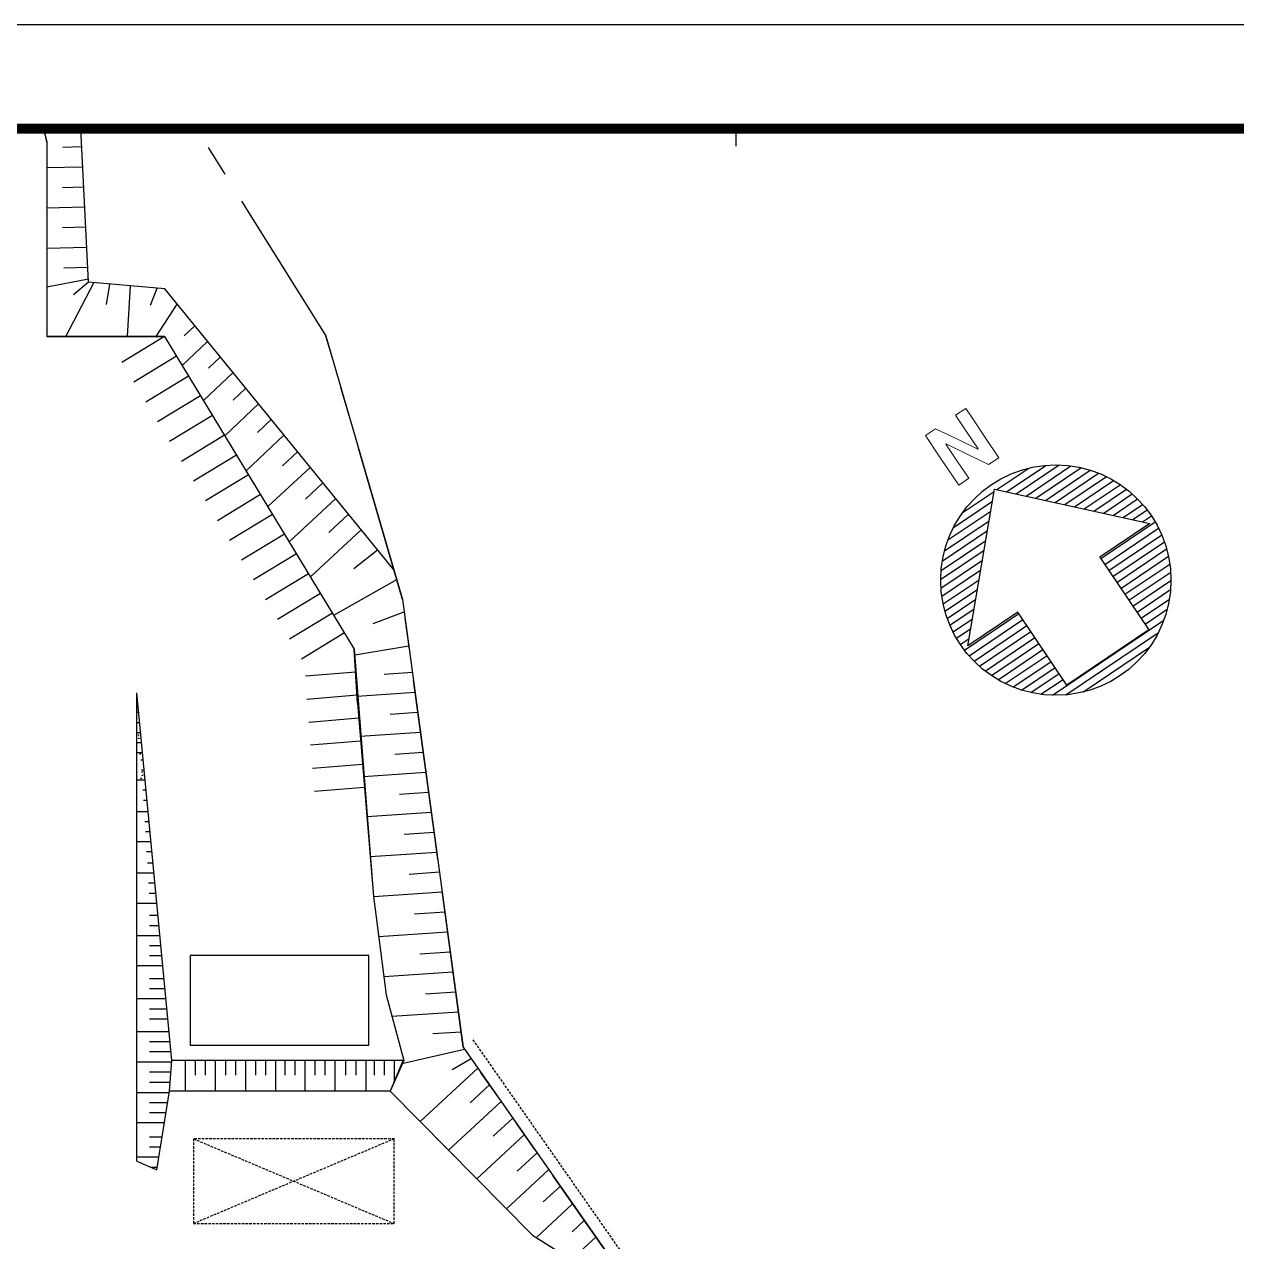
# Model space of a CAD drawing. Header units: millimetres. Extents: x 0 to 420500, y 0 to 297000.
# Drawn here: x 209246 to 331309, y 174466 to 297000 of the extents above; entities that cross this region are included whole.
import ezdxf

# ---------------------------------------------------------------- set-up
doc = ezdxf.new("R2010")
doc.units = ezdxf.units.MM
doc.header["$LTSCALE"] = 500
doc.linetypes.add('XR-배치도$0$DASHED', pattern=[0.75, 0.5, -0.25])
doc.linetypes.add('XR-배치도$0$PHANTOM', pattern=[63.5, 31.75, -6.35, 6.35, -6.35, 6.35, -6.35])
doc.layers.add('BACK', color=8, linetype='Continuous')
doc.layers.add('XR-SHEET-SHT', color=5, linetype='Continuous')
doc.layers.add('XR-SHEET-TEMP', color=171, linetype='Continuous', plot=False)

# ---------------------------------------------------------------- blocks, each defined once
blk = doc.blocks.new('XR-배치도$0$arrow03')
at = {"color": 0}
for p, q in [((-0.25, 0.968), (-0.25, 0.429)), ((-0.187, 0.982), (-0.187, 0.429)), ((-0.125, 0.992), (-0.125, 0.429)), ((-0.062, 0.998), (-0.062, 0.429)), ((-0.048, 0.952), (0.952, 0)), ((-0.048, 0.429), (-0.048, 0.952)), ((0, 1), (0, 0.907)), ((0.063, 0.998), (0.063, 0.848)), ((0.125, 0.992), (0.125, 0.788)), ((0.188, 0.982), (0.188, 0.728)), ((0.25, 0.968), (0.25, 0.669)), ((-0.5, 0.866), (-0.5, 0.429)), ((-0.437, 0.899), (-0.437, 0.429)), ((-0.375, 0.927), (-0.375, 0.429)), ((-0.312, 0.95), (-0.312, 0.429)), ((0.313, 0.95), (0.313, 0.609)), ((0.375, 0.927), (0.375, 0.55)), ((0.438, 0.899), (0.438, 0.49)), ((0.5, 0.866), (0.5, 0.431)), ((-0.625, 0.781), (-0.625, 0.429)), ((-0.562, 0.827), (-0.562, 0.429)), ((0.563, 0.827), (0.563, 0.371)), ((0.625, 0.781), (0.625, 0.312)), ((-0.75, 0.661), (-0.75, 0.429)), ((-0.687, 0.726), (-0.687, 0.429)), ((0.688, 0.726), (0.688, 0.252)), ((0.75, 0.661), (0.75, 0.193)), ((-0.812, 0.583), (-0.812, -0.583)), ((0.813, 0.583), (0.813, 0.133)), ((-0.875, 0.484), (-0.875, -0.484)), ((-0.81, -0.429), (-0.81, 0.429)), ((-0.81, 0.429), (-0.048, 0.429)), ((0.875, 0.484), (0.875, 0.074)), ((-0.937, 0.348), (-0.937, -0.348)), ((0.938, 0.348), (0.938, 0.014)), ((0.952, 0), (-0.048, -0.952)), ((0.875, -0.074), (0.875, -0.484)), ((0.938, -0.014), (0.938, -0.348)), ((0.75, -0.193), (0.75, -0.661)), ((0.813, -0.133), (0.813, -0.583)), ((0.625, -0.312), (0.625, -0.781)), ((0.688, -0.252), (0.688, -0.726)), ((0.563, -0.371), (0.563, -0.827)), ((-0.048, -0.429), (-0.81, -0.429)), ((-0.75, -0.429), (-0.75, -0.661)), ((-0.687, -0.429), (-0.687, -0.726)), ((-0.625, -0.429), (-0.625, -0.781)), ((-0.562, -0.429), (-0.562, -0.827)), ((-0.5, -0.429), (-0.5, -0.866)), ((-0.437, -0.429), (-0.437, -0.899)), ((-0.375, -0.429), (-0.375, -0.927)), ((-0.312, -0.429), (-0.312, -0.95)), ((-0.25, -0.429), (-0.25, -0.968)), ((-0.187, -0.429), (-0.187, -0.982)), ((-0.125, -0.429), (-0.125, -0.992)), ((-0.062, -0.429), (-0.062, -0.998)), ((-0.048, -0.952), (-0.048, -0.429)), ((0.438, -0.49), (0.438, -0.899)), ((0.5, -0.431), (0.5, -0.866)), ((0.313, -0.609), (0.313, -0.95)), ((0.375, -0.55), (0.375, -0.927)), ((0.188, -0.728), (0.188, -0.982)), ((0.25, -0.669), (0.25, -0.968)), ((0.125, -0.788), (0.125, -0.992)), ((0, -0.907), (0, -1)), ((0.063, -0.848), (0.063, -0.998))]:
    blk.add_line(p, q, dxfattribs=at)
at = {"color": 0, "lineweight": 0}
blk.add_lwpolyline([(1.673, 0.239), (1.459, 0.239), (1.243, 0.239), (1.156, 0.239), (1.156, 0.133), (1.335, 0.133), (1.514, 0.133), (1.514, 0.128), (1.337, 0.027), (1.159, -0.074), (1.156, -0.183), (1.37, -0.183), (1.586, -0.183), (1.673, -0.183), (1.673, -0.077), (1.497, -0.077), (1.321, -0.077), (1.321, -0.072), (1.497, 0.029), (1.673, 0.133), (1.673, 0.239)], dxfattribs=at)
at = {"color": 0}
blk.add_circle((0, 0), 1, dxfattribs=at)
blk = doc.blocks.new('XR-SHEET')
at = {"layer": 'XR-SHEET-SHT', "color": 5}
blk.add_lwpolyline([(0, 594), (841, 594), (841, 0), (0, 0)], close=True, dxfattribs=at)
at = {"layer": 'XR-SHEET-SHT', "color": 5, "const_width": 2}
blk.add_lwpolyline([(46.5, 573), (819.5, 573), (819.5, 21), (46.5, 21)], close=True, dxfattribs=at)
at = {"layer": 'XR-SHEET-TEMP'}
blk.add_line((561.75, 573), (561.75, 569.5), dxfattribs=at)

msp = doc.modelspace()

# ---------------------------------------------------------------- hatches: boundary and pattern name
at = {"layer": 'BACK'}
h = msp.add_hatch(dxfattribs=at)
h.set_pattern_fill('AR-SAND', color=256, scale=1349.245459, angle=318.08661, style=0)
h.set_pattern_definition([(355.58661, (-374056.9, -660117), (1673.407, 1991.4006), [0, -2050.853, 0, -2293.7173, 0, -2192.524]), (325.5866, (-374057, -660117), (4320.555, 1238.463), [0, -1106.3813, 0, -1848.4663, 0, -708.354]), (285.58661, (-375291.9, -659008.5), (3131.85, -2801.1085), [0, -674.6227, 0, -2428.642, 0, -3170.727]), (275.5866, (-375292, -659008.5), (3809.35, -1828.207), [0, -337.3114, 0, -1592.1096, 0, -1821.4814])])
h.paths.add_polyline_path([(220563, 220946), (221398, 220946), (221135, 223701), (220563, 223701)])
h.paths.add_polyline_path([(220563, 224713), (220563, 223701), (221135, 223701), (221039, 224713)])
h.paths.add_polyline_path([(220563, 224713), (221039, 224713), (220942, 225725), (220563, 225725)])
h.paths.add_polyline_path([(220563, 225725), (220942, 225725), (220845, 226737), (220563, 226737)])
h.paths.add_polyline_path([(220563, 226737), (220845, 226737), (220749, 227749), (220563, 227749)])
h.paths.add_polyline_path([(220563, 229694), (220563, 227749), (220749, 227749)])

# ---------------------------------------------------------------- linework, layer by layer
for p, q in [((211172, 286500), (211215, 286386)), ((211215, 286386), (211509, 285136)), ((215717, 271041), (214920, 286500)), ((211509, 285136), (211509, 265580)), ((211509, 285136), (211509, 265580)), ((213105, 284641), (215013, 284689)), ((211509, 282576), (215118, 282668)), ((213090, 280592), (215222, 280646)), ((211509, 278527), (215326, 278624)), ((213075, 276542), (215430, 276602)), ((211509, 274478), (215535, 274580)), ((213232, 272497), (215639, 272558)), ((211509, 270565), (215699, 271398)), ((213431, 265580), (216247, 270994)), ((214211, 269791), (215716, 271066)), ((223391, 270368), (215717, 271041)), ((217512, 268810), (217856, 270853)), ((219642, 265580), (219940, 270670)), ((221961, 268716), (222611, 270436)), ((246466, 242053), (223391, 270368)), ((222509, 265580), (224630, 268846)), ((225332, 265633), (226414, 266658)), ((223372, 265580), (211509, 265580)), ((211509, 265580), (223372, 265580)), ((223372, 265580), (219046, 262955)), ((223372, 265580), (242471, 234113)), ((223372, 265580), (242471, 234113)), ((225141, 262666), (227696, 265085)), ((239575, 265743), (247328, 239093)), ((224579, 263591), (220254, 260965)), ((227798, 262394), (228978, 263512)), ((225787, 261601), (221462, 258976)), ((227289, 259126), (230260, 261938)), ((230265, 259156), (231542, 260365)), ((226995, 259611), (222669, 256986)), ((229438, 255586), (232824, 258792)), ((228202, 257622), (223877, 254996)), ((232731, 255917), (234106, 257219)), ((229410, 255632), (225085, 253007)), ((231587, 252046), (235389, 255646)), ((235227, 252567), (236748, 253977)), ((230618, 253642), (226292, 251017)), ((231825, 251653), (227500, 249027)), ((233767, 248453), (238029, 252405)), ((237563, 249213), (239310, 250833)), ((233033, 249663), (228708, 247038)), ((235911, 244921), (240592, 249261)), ((234240, 247674), (229915, 245048)), ((239900, 245860), (241873, 247689)), ((235448, 245684), (231123, 243059)), ((238055, 241389), (243154, 246117)), ((242432, 242227), (244799, 244099)), ((236656, 243694), (232330, 241069)), ((236656, 243694), (232330, 241069)), ((236656, 243694), (232330, 241069)), ((237863, 241705), (233538, 239079)), ((240392, 237538), (246739, 241116)), ((239071, 239715), (234746, 237090)), ((247328, 239093), (253431, 194040)), ((240279, 237725), (235953, 235100)), ((244376, 236690), (247495, 237856)), ((241486, 235736), (237161, 233110)), ((242795, 228654), (242471, 234113)), ((242471, 234113), (244391, 209210)), ((242506, 233527), (247960, 234426)), ((242609, 231789), (237565, 231375)), ((245474, 231585), (248319, 231776)), ((220563, 182559), (220563, 229694)), ((224094, 192695), (220563, 229694)), ((242747, 229465), (237703, 229051)), ((242752, 229373), (248591, 229766)), ((242795, 228654), (244391, 209210)), ((220563, 227749), (220749, 227749)), ((220563, 226737), (220845, 226737)), ((242919, 227144), (237876, 226730)), ((246082, 227569), (248863, 227756)), ((220563, 225725), (220942, 225725)), ((243067, 225338), (249136, 225746)), ((220563, 224713), (221039, 224713)), ((243107, 224851), (238048, 224435)), ((220563, 223701), (221135, 223701)), ((246551, 223544), (249408, 223735)), ((220975, 222970), (221205, 222970)), ((221040, 221958), (221301, 221958)), ((243299, 222505), (238257, 222091)), ((220563, 220946), (221398, 220946)), ((243398, 221303), (249680, 221725)), ((221168, 219934), (221495, 219934)), ((243490, 220185), (238447, 219771)), ((247021, 219518), (249953, 219715)), ((221232, 218922), (221591, 218922)), ((220563, 217774), (221701, 217774)), ((243729, 217269), (250225, 217705)), ((221369, 216762), (221797, 216762)), ((221433, 215750), (221894, 215750)), ((247491, 215493), (250497, 215695)), ((220563, 214738), (221990, 214738)), ((221561, 213726), (222087, 213726)), ((244061, 213234), (250770, 213685)), ((221633, 212596), (222195, 212596)), ((220563, 211584), (222291, 211584)), ((247985, 211469), (251042, 211675)), ((221761, 210572), (222388, 210572)), ((221825, 209560), (222484, 209560)), ((244392, 209199), (251314, 209665)), ((220563, 208548), (222581, 208548)), ((244391, 209210), (245671, 199317)), ((244391, 209210), (245671, 199317)), ((221844, 207318), (222698, 207318)), ((248533, 207449), (251587, 207654)), ((221844, 206306), (222795, 206306)), ((220563, 205294), (222892, 205294)), ((244913, 205178), (251859, 205644)), ((221844, 204282), (222988, 204282)), ((249080, 203429), (252131, 203634)), ((220563, 202258), (223181, 202258)), ((221844, 203270), (223085, 203270)), ((245433, 201156), (252404, 201624)), ((221844, 200949), (223306, 200949)), ((221844, 199937), (223403, 199937)), ((220563, 198925), (223499, 198925)), ((245671, 199317), (247461, 192695)), ((245671, 199317), (247461, 192695)), ((249627, 199409), (252676, 199614)), ((221844, 197913), (223596, 197913)), ((246256, 197154), (252948, 197604)), ((221844, 196901), (223692, 196901)), ((220563, 195618), (223815, 195618)), ((250370, 195402), (253221, 195594)), ((221844, 194606), (223911, 194606)), ((247240, 192410), (253569, 193843)), ((253431, 194040), (271567, 168111)), ((220563, 192582), (224085, 192582)), ((221844, 193594), (224008, 193594)), ((223854, 189598), (224094, 192695)), ((247461, 192695), (224094, 192695)), ((225469, 189598), (225469, 192695)), ((226481, 191211), (226481, 192695)), ((227493, 191211), (227493, 192695)), ((228505, 189598), (228505, 192695)), ((229517, 191211), (229517, 192695)), ((230529, 191211), (230529, 192695)), ((231541, 189598), (231541, 192695)), ((232553, 191211), (232553, 192695)), ((233565, 191211), (233565, 192695)), ((234577, 189598), (234577, 192695)), ((235498, 191211), (235498, 192695)), ((236510, 191211), (236510, 192695)), ((237521, 189598), (237521, 192695)), ((238533, 191211), (238533, 192695)), ((239545, 191211), (239545, 192695)), ((240557, 189598), (240557, 192695)), ((241630, 191211), (241630, 192695)), ((242641, 191211), (242641, 192695)), ((243653, 189598), (243653, 192695)), ((244493, 191211), (244493, 192695)), ((245505, 191211), (245505, 192695)), ((247420, 192846), (246081, 189598)), ((247461, 192695), (246081, 189598)), ((246517, 190655), (246517, 192695)), ((254250, 192869), (252310, 191749)), ((221844, 191570), (224007, 191570)), ((254906, 191931), (249099, 186553)), ((221844, 190504), (223924, 190504)), ((256077, 190257), (254127, 188450)), ((220563, 189492), (223837, 189492)), ((222585, 181705), (223854, 189598)), ((246081, 189598), (223854, 189598)), ((246081, 189598), (260421, 175131)), ((246081, 189598), (260421, 175131)), ((221844, 188480), (223675, 188480)), ((257248, 188583), (251951, 183676)), ((220563, 186456), (223349, 186456)), ((221844, 187468), (223512, 187468)), ((258419, 186909), (256446, 185082)), ((259590, 185235), (254802, 180800)), ((221844, 185013), (223117, 185013)), ((221844, 184001), (222954, 184001)), ((220563, 182990), (222792, 182990)), ((260875, 183398), (258878, 181550)), ((220563, 182559), (222585, 181705)), ((221940, 181978), (222629, 181978)), ((262045, 181724), (257791, 177784)), ((263216, 180050), (261499, 178459)), ((264454, 178281), (260797, 174894)), ((265625, 176607), (264391, 175465)), ((260421, 175131), (271567, 168111)), ((260421, 175131), (271569, 168127)), ((266795, 174933), (264342, 172661))]:
    msp.add_line(p, q, dxfattribs=at)
at = {"layer": 'BACK', "linetype": 'XR-배치도$0$PHANTOM'}
for p, q in [((239574, 265755), (226604, 286500)), ((239574, 265755), (226604, 286500)), ((247328, 239106), (239574, 265755)), ((239574, 265755), (239574, 265755)), ((247328, 239106), (239574, 265755)), ((239574, 265755), (239574, 265755)), ((250582, 215213), (247328, 239106)), ((250582, 215213), (247328, 239106)), ((253433, 194055), (250582, 215213)), ((253433, 194055), (250582, 215213)), ((271569, 168127), (253433, 194055)), ((271569, 168127), (253433, 194055))]:
    msp.add_line(p, q, dxfattribs=at)
at = {"layer": 'BACK', "linetype": 'XR-배치도$0$DASHED'}
for p, q in [((272852, 168452), (254355, 194897)), ((226273, 184820), (246490, 176279)), ((246490, 184820), (226273, 176279))]:
    msp.add_line(p, q, dxfattribs=at)
at = {"layer": 'BACK'}
for points in [[(23250, 286500), (366750, 286500), (366750, 10609), (23250, 10609)], [(243942, 194256), (243942, 203267), (225930, 203267), (225930, 194256)], [(243942, 194256), (243942, 203267), (225930, 203267), (225930, 194256)]]:
    msp.add_lwpolyline(points, close=True, dxfattribs=at)
at = {"layer": 'BACK', "linetype": 'XR-배치도$0$DASHED'}
msp.add_lwpolyline([(246490, 176279), (246490, 184820), (226273, 184820), (226273, 176279)], close=True, dxfattribs=at)
at = {"layer": 'BACK'}
msp.add_arc((199998, 283084), 11693, 10.10723, 16.98768, dxfattribs=at)

# ---------------------------------------------------------------- block references
at = {"xscale": 500, "yscale": 500, "zscale": 500}
msp.add_blockref('XR-SHEET', (0, 0), dxfattribs=at)
at = {"layer": 'BACK', "xscale": 11594.02565561133, "yscale": 11594.02565561133, "zscale": 11594.02565563189, "rotation": 123.948684377331}
msp.add_blockref('XR-배치도$0$arrow03', (313104, 241055), dxfattribs=at)

doc.saveas('drawing.dxf')
